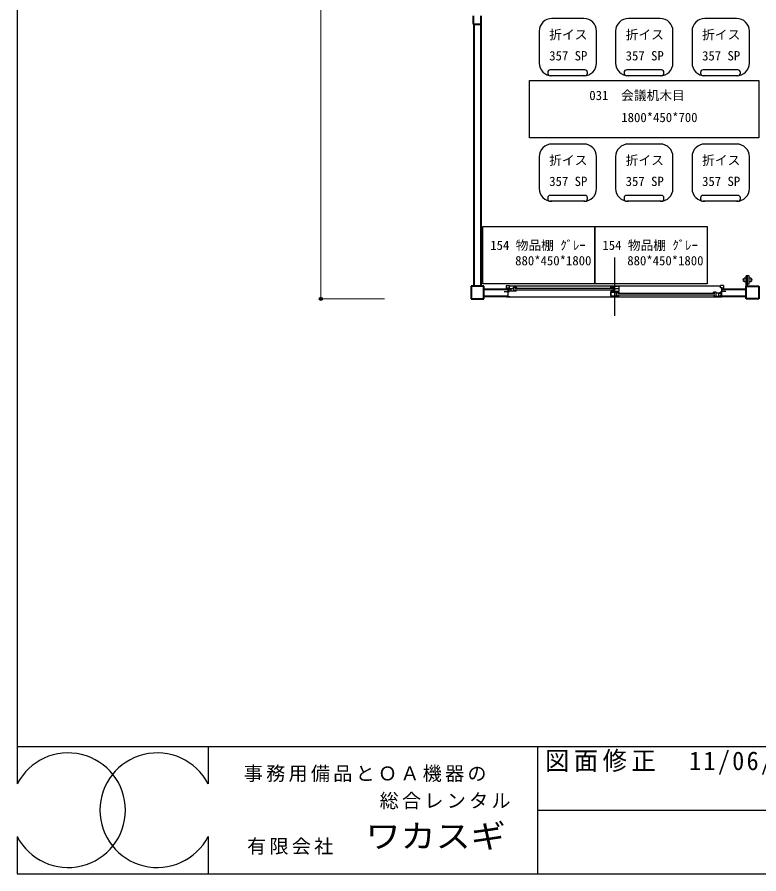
# Model space of a CAD drawing. Units: millimetres, scale not verified. Extents: x -9777 to 9888, y -7005 to 6977.
# Drawn here: x -9777 to -3955, y -7005 to -276 of the extents above; entities that cross this region are included whole.
import ezdxf
from ezdxf.enums import TextEntityAlignment as Align

# ---------------------------------------------------------------- set-up
doc = ezdxf.new("R2010")
doc.units = ezdxf.units.MM
doc.header["$LTSCALE"] = 50
doc.header["$PDMODE"] = 32
doc.header["$PDSIZE"] = 25
for name, color, linetype, lineweight in [('0-0', 7, 'Continuous', 25), ('0-1', 7, 'Continuous', 25), ('0-2', 7, 'Continuous', 25), ('0-A', 7, 'Continuous', 18)]:
    doc.layers.add(name, color=color, linetype=linetype, lineweight=lineweight)
doc.styles.add('ＭＳ ゴシック', font='')
doc.styles.get('ＭＳ ゴシック').set_extended_font_data('MS Gothic')

msp = doc.modelspace()

# ---------------------------------------------------------------- linework, layer by layer
at = {"layer": '0-0'}
for p, q in [((-9777.2, 6977.36), (-9777.2, -6298.92)), ((-9777.2, -6005.08), (9887.58, -6005.07)), ((-8277.2, -6005.08), (-8277.2, -6298.92)), ((-5692.41, -6005.61), (-5692.41, -7005.08)), ((-5692.41, -6505.08), (8959.96, -6505.07)), ((-9777.2, -6711.23), (-9777.2, -7005.08)), ((-8277.2, -6711.23), (-8277.2, -7005.08)), ((-9777.2, -7005.08), (9884.96, -7005.08))]:
    msp.add_line(p, q, dxfattribs=at)
for centre, start, end in [((-9377.21, -6505.08), 207.26608, 152.73392), ((-8677.21, -6505.08), 27.26604, 332.73396)]:
    msp.add_arc(centre, 450, start, end, dxfattribs=at)
at = {"layer": '0-1', "color": 2, "lineweight": 40}
for p, q in [((-6198.44, -265.24), (-6198.44, -330.24)), ((-6133.44, -330.24), (-6133.44, -265.24)), ((-6198.44, -330.24), (-6133.44, -330.24)), ((-6193.44, -330.24), (-6193.44, -2388.24)), ((-6138.44, -330.24), (-6138.44, -2388.24)), ((-6213.44, -2388.24), (-6213.44, -2488.24)), ((-6113.44, -2388.24), (-6213.44, -2388.24)), ((-6113.44, -2488.24), (-6113.44, -2388.24)), ((-6113.44, -2413.24), (-5923.44, -2413.24)), ((-4245.44, -2413.24), (-4055.44, -2413.24)), ((-4055.44, -2388.24), (-3955.44, -2388.24)), ((-4055.44, -2488.24), (-4055.44, -2388.24)), ((-3955.44, -2388.24), (-3955.44, -2488.24)), ((-6213.44, -2488.24), (-6113.44, -2488.24)), ((-6113.44, -2468.24), (-5923.44, -2468.24)), ((-4245.44, -2468.24), (-4055.44, -2468.24)), ((-3955.44, -2488.24), (-4055.44, -2488.24))]:
    msp.add_line(p, q, dxfattribs=at)
at = {"layer": '0-1'}
for p, q in [((-5084.44, -2622.66), (-5084.44, -2162.65)), ((-4055.44, -2326.74), (-4070.44, -2326.74)), ((-4070.44, -2354.74), (-4070.44, -2326.74)), ((-4055.44, -2354.74), (-4070.44, -2354.74)), ((-4055.44, -2388.24), (-4055.44, -2308.24)), ((-4031.44, -2308.24), (-4055.44, -2308.24)), ((-4043.44, -2388.24), (-4043.44, -2308.24)), ((-4031.44, -2373.24), (-4031.44, -2308.24)), ((-4016.44, -2326.74), (-4031.44, -2326.74)), ((-4016.44, -2354.74), (-4031.44, -2354.74)), ((-4016.44, -2354.74), (-4016.44, -2326.74)), ((-5937.44, -2383.24), (-5937.44, -2413.24)), ((-5937.44, -2383.24), (-5912.44, -2383.24)), ((-5929.44, -2402.99), (-5912.44, -2402.99)), ((-5923.44, -2472.99), (-5923.44, -2402.99)), ((-5915.44, -2421.74), (-5923.44, -2421.74)), ((-5917.44, -2411.94), (-5917.44, -2407.74)), ((-5917.44, -2407.74), (-5878.99, -2407.74)), ((-5917.44, -2411.94), (-5900.19, -2411.94)), ((-5915.44, -2421.74), (-5910.44, -2421.24)), ((-5912.44, -2387.99), (-5912.44, -2383.24)), ((-5912.44, -2402.99), (-5912.44, -2387.99)), ((-4256.44, -2387.99), (-5912.44, -2387.99)), ((-5900.19, -2429.24), (-5900.19, -2407.74)), ((-5879.94, -2407.74), (-5879.94, -2397.74)), ((-5879.94, -2397.74), (-5857.44, -2397.74)), ((-5878.99, -2429.24), (-5878.99, -2407.74)), ((-5104.94, -2408.24), (-5869.44, -2408.24)), ((-5104.94, -2420.24), (-5869.44, -2420.24)), ((-5857.44, -2400.94), (-5857.44, -2397.74)), ((-5857.44, -2399.84), (-5857.44, -2401.24)), ((-5116.94, -2394.04), (-5095.94, -2394.04)), ((-5095.94, -2429.24), (-5095.94, -2394.04)), ((-5051.94, -2409.49), (-5095.94, -2409.49)), ((-5051.94, -2429.24), (-5051.94, -2387.74)), ((-4256.44, -2387.99), (-4256.44, -2383.24)), ((-4231.44, -2383.24), (-4256.44, -2383.24)), ((-4256.44, -2402.99), (-4256.44, -2387.99)), ((-4239.44, -2402.99), (-4256.44, -2402.99)), ((-4245.44, -2472.99), (-4245.44, -2402.99)), ((-4231.44, -2383.24), (-4231.44, -2413.24)), ((-4031.44, -2373.24), (-4043.44, -2373.24)), ((-5954.44, -2429.99), (-5923.44, -2429.99)), ((-5934.74, -2472.99), (-5923.44, -2472.99)), ((-5929.44, -2429.99), (-5929.44, -2426.99)), ((-5923.44, -2433.14), (-5915.44, -2433.14)), ((-5923.44, -2468.74), (-5913.44, -2468.74)), ((-5919.94, -2475.99), (-5923.44, -2472.49)), ((-4248.94, -2475.99), (-5919.94, -2475.99)), ((-5915.44, -2426.24), (-5913.44, -2426.24)), ((-5913.44, -2429.24), (-5913.44, -2426.24)), ((-5913.44, -2468.74), (-5913.44, -2467.24)), ((-5116.94, -2429.24), (-5116.94, -2427.24)), ((-5116.94, -2429.24), (-5051.94, -2429.24)), ((-5103.94, -2431.24), (-5116.94, -2431.24)), ((-5116.94, -2431.24), (-5116.94, -2468.24)), ((-5116.94, -2462.94), (-5116.94, -2431.74)), ((-5116.94, -2436.74), (-5051.94, -2436.74)), ((-5051.94, -2468.24), (-5116.94, -2468.24)), ((-5108.94, -2434.84), (-5100.64, -2434.84)), ((-5100.64, -2429.24), (-5100.64, -2434.84)), ((-5073.74, -2436.74), (-5073.74, -2468.24)), ((-4299.44, -2447.24), (-5063.94, -2447.24)), ((-4299.44, -2459.24), (-5063.94, -2459.24)), ((-5051.94, -2439.94), (-5051.94, -2436.74)), ((-5051.94, -2438.84), (-5051.94, -2440.24)), ((-5051.94, -2468.24), (-5051.94, -2466.24)), ((-4288.94, -2436.74), (-4311.44, -2436.74)), ((-4311.44, -2439.94), (-4311.44, -2436.74)), ((-4311.44, -2438.84), (-4311.44, -2440.24)), ((-4311.44, -2468.24), (-4311.44, -2466.24)), ((-4311.44, -2468.24), (-4266.43, -2468.24)), ((-4289.89, -2468.24), (-4289.89, -2442.74)), ((-4251.44, -2442.74), (-4289.89, -2442.74)), ((-4288.94, -2442.24), (-4288.94, -2436.74)), ((-4288.94, -2437.74), (-4288.94, -2442.74)), ((-4266.44, -2442.74), (-4288.94, -2442.74)), ((-4268.14, -2468.24), (-4268.14, -2442.74)), ((-4251.44, -2446.94), (-4268.14, -2446.94)), ((-4255.5, -2464.24), (-4266.43, -2468.24)), ((-4258.44, -2456.24), (-4253.46, -2456.73)), ((-4257.94, -2439.24), (-4257.94, -2435.24)), ((-4245.44, -2435.24), (-4257.94, -2435.24)), ((-4245.44, -2439.24), (-4257.94, -2439.24)), ((-4255.5, -2464.24), (-4248.44, -2464.24)), ((-4255.44, -2464.24), (-4255.44, -2461.24)), ((-4253.44, -2461.24), (-4255.44, -2461.24)), ((-4255.44, -2468.74), (-4255.44, -2467.24)), ((-4245.44, -2468.74), (-4255.44, -2468.74)), ((-4253.43, -2456.74), (-4245.44, -2456.74)), ((-4251.44, -2446.94), (-4251.44, -2442.74)), ((-4248.94, -2475.99), (-4245.44, -2472.49)), ((-4214.44, -2429.99), (-4245.44, -2429.99)), ((-4234.14, -2472.99), (-4245.44, -2472.99)), ((-4239.44, -2429.99), (-4239.44, -2426.99))]:
    msp.add_line(p, q, dxfattribs=at)
at = {"layer": '0-1', "color": 4, "lineweight": 18}
msp.add_line((-7393.44, -2488.24), (-6893.44, -2488.24), dxfattribs=at)
msp.add_lwpolyline([(-7393.44, -2488.24), (-7393.44, 3211.76), (-6893.44, 3211.76)], dxfattribs=at)
at = {"layer": '0-1'}
for points in [[(-5116.94, -2401.24), (-5116.94, -2387.74), (-5051.94, -2387.74)], [(-5920.44, -2429.24), (-5920.44, -2426.24), (-5918.44, -2426.24)], [(-5857.44, -2427.24), (-5857.44, -2429.24), (-5920.44, -2429.24)], [(-4248.44, -2464.24), (-4248.44, -2461.24), (-4250.44, -2461.24)]]:
    msp.add_lwpolyline(points, dxfattribs=at)
for centre, radius, start, end in [((-4070.44, -2340.74), 10, 90, 270), ((-4016.44, -2340.74), 10, 270, 90), ((-4253.43, -2456.44), 0.3, 264.2894, 270)]:
    msp.add_arc(centre, radius, start, end, dxfattribs=at)
at = {"layer": '0-1', "color": 4}
msp.add_point((-7393.44, -2488.24), dxfattribs=at)
at = {"layer": '0-2'}
for p, q in [((-5329.13, -286.17), (-5579.13, -286.17)), ((-4729.13, -286.17), (-4979.13, -286.17)), ((-4129.13, -286.17), (-4379.13, -286.17)), ((-5679.13, -386.17), (-5679.13, -636.17)), ((-5229.13, -636.17), (-5229.13, -386.17)), ((-5079.13, -386.17), (-5079.13, -636.17)), ((-4629.13, -636.17), (-4629.13, -386.17)), ((-4479.13, -386.17), (-4479.13, -636.17)), ((-4029.13, -636.17), (-4029.13, -386.17)), ((-5612.38, -709.6), (-5612.38, -716.17)), ((-5320.1, -689.6), (-5592.38, -689.6)), ((-5320.1, -736.17), (-5592.38, -736.17)), ((-5300.1, -716.17), (-5300.1, -709.6)), ((-5012.38, -709.6), (-5012.38, -716.17)), ((-4720.1, -689.6), (-4992.38, -689.6)), ((-4720.1, -736.17), (-4992.38, -736.17)), ((-4700.1, -716.17), (-4700.1, -709.6)), ((-4412.38, -709.6), (-4412.38, -716.17)), ((-4120.1, -689.6), (-4392.38, -689.6)), ((-4120.1, -736.17), (-4392.38, -736.17)), ((-4100.1, -716.17), (-4100.1, -709.6)), ((-5329.13, -1272.5), (-5579.13, -1272.5)), ((-4729.13, -1272.5), (-4979.13, -1272.5)), ((-4129.13, -1272.5), (-4379.13, -1272.5)), ((-5679.13, -1372.49), (-5679.13, -1622.5)), ((-5229.13, -1622.5), (-5229.13, -1372.49)), ((-5079.13, -1372.49), (-5079.13, -1622.5)), ((-4629.13, -1622.5), (-4629.13, -1372.49)), ((-4479.13, -1372.49), (-4479.13, -1622.5)), ((-4029.13, -1622.5), (-4029.13, -1372.49)), ((-5320.1, -1675.93), (-5592.38, -1675.93)), ((-4720.1, -1675.93), (-4992.38, -1675.93)), ((-4120.1, -1675.93), (-4392.38, -1675.93)), ((-5612.38, -1695.93), (-5612.38, -1702.49)), ((-5320.1, -1722.5), (-5592.38, -1722.5)), ((-5300.1, -1702.49), (-5300.1, -1695.93)), ((-5012.38, -1695.93), (-5012.38, -1702.49)), ((-4720.1, -1722.5), (-4992.38, -1722.5)), ((-4700.1, -1702.49), (-4700.1, -1695.93)), ((-4412.38, -1695.93), (-4412.38, -1702.49)), ((-4120.1, -1722.5), (-4392.38, -1722.5)), ((-4100.1, -1702.49), (-4100.1, -1695.93))]:
    msp.add_line(p, q, dxfattribs=at)
for points in [[(-5754.13, -1222.5), (-5754.13, -772.5), (-3954.13, -772.5), (-3954.13, -1222.5)], [(-6121.78, -2370.22), (-6121.78, -1920.22), (-5241.78, -1920.22), (-5241.78, -2370.22)], [(-5241.78, -2370.22), (-5241.78, -1920.22), (-4361.78, -1920.22), (-4361.78, -2370.22)]]:
    msp.add_lwpolyline(points, close=True, dxfattribs=at)
for centre, radius, start, end in [((-5579.13, -386.17), 100, 90, 180), ((-5329.13, -386.17), 100, 0, 90), ((-4979.13, -386.17), 100, 90, 180), ((-4729.13, -386.17), 100, 0, 90), ((-4379.13, -386.17), 100, 90, 180), ((-4129.13, -386.17), 100, 0, 90), ((-5579.13, -636.17), 100, 180, 270), ((-5329.13, -636.17), 100, 270, 0), ((-4979.13, -636.17), 100, 180, 270), ((-4729.13, -636.17), 100, 270, 0), ((-4379.13, -636.17), 100, 180, 270), ((-4129.13, -636.17), 100, 270, 0), ((-5592.38, -709.6), 20, 90, 180), ((-5592.38, -716.17), 20, 180, 270), ((-5320.1, -709.6), 20, 0, 90), ((-5320.1, -716.17), 20, 270, 0), ((-4992.38, -709.6), 20, 90, 180), ((-4992.38, -716.17), 20, 180, 270), ((-4720.1, -709.6), 20, 0, 90), ((-4720.1, -716.17), 20, 270, 0), ((-4392.38, -709.6), 20, 90, 180), ((-4392.38, -716.17), 20, 180, 270), ((-4120.1, -709.6), 20, 0, 90), ((-4120.1, -716.17), 20, 270, 0), ((-5579.13, -1372.49), 100, 90, 180), ((-5329.13, -1372.49), 100, 0, 90), ((-4979.13, -1372.49), 100, 90, 180), ((-4729.13, -1372.49), 100, 0, 90), ((-4379.13, -1372.49), 100, 90, 180), ((-4129.13, -1372.49), 100, 0, 90), ((-5579.13, -1622.5), 100, 180, 270), ((-5592.38, -1695.93), 20, 90, 180), ((-5329.13, -1622.5), 100, 270, 0), ((-5320.1, -1695.93), 20, 0, 90), ((-4979.13, -1622.5), 100, 180, 270), ((-4992.38, -1695.93), 20, 90, 180), ((-4729.13, -1622.5), 100, 270, 0), ((-4720.1, -1695.93), 20, 0, 90), ((-4379.13, -1622.5), 100, 180, 270), ((-4392.38, -1695.93), 20, 90, 180), ((-4129.13, -1622.5), 100, 270, 0), ((-4120.1, -1695.93), 20, 0, 90), ((-5592.38, -1702.49), 20, 180, 270), ((-5320.1, -1702.49), 20, 270, 0), ((-4992.38, -1702.49), 20, 180, 270), ((-4720.1, -1702.49), 20, 270, 0), ((-4392.38, -1702.49), 20, 180, 270), ((-4120.1, -1702.49), 20, 270, 0)]:
    msp.add_arc(centre, radius, start, end, dxfattribs=at)

# ---------------------------------------------------------------- texts
at = {"layer": '0-0', "color": 3, "style": 'ＭＳ ゴシック', "width": 1.1}
msp.add_text('ワカスギ', height=183.3, dxfattribs=at).set_placement((-7042.67, -6855.55), align=Align.BOTTOM_LEFT)
at = {"layer": '0-0', "char_height": 110, "attachment_point": 7, "style": 'ＭＳ ゴシック'}
for s, insert in [('\\T1.17;事務用備品とＯＡ機器の', (-7998.12, -6283.99)), ('\\T1.17;総合レンタル', (-6931.78, -6497.26)), ('\\T1.17;有限会社', (-7972.52, -6855.55))]:
    msp.add_mtext(s, dxfattribs=dict(at, insert=insert))
at = {"layer": '0-2', "color": 4, "style": 'ＭＳ ゴシック'}
for s, p in [('折イス', (-5600.35, -471.97)), ('折イス', (-5000.35, -471.97)), ('折イス', (-4400.35, -471.97)), ('357 SP', (-5600.35, -637.91)), ('357 SP', (-5000.35, -637.91)), ('357 SP', (-4400.35, -637.91)), ('031\u3000会議机木目', (-5285.72, -949.14)), ('1800*450*700', (-5034.6, -1122.32)), ('折イス', (-5600.35, -1458.3)), ('折イス', (-5000.35, -1458.3)), ('折イス', (-4400.35, -1458.3)), ('357 SP', (-5600.35, -1624.24)), ('357 SP', (-5000.35, -1624.24)), ('357 SP', (-4400.35, -1624.24)), ('154 物品棚 ｸﾞﾚｰ', (-6062.98, -2126.23)), ('154 物品棚 ｸﾞﾚｰ', (-5182.98, -2126.23)), ('880*450*1800', (-5867.73, -2247.1)), ('880*450*1800', (-4987.73, -2247.1))]:
    msp.add_text(s, height=73.31, dxfattribs=at).set_placement(p, align=Align.BOTTOM_LEFT)
at = {"layer": '0-A', "insert": (-5632.51, -6225.82), "char_height": 146.6, "attachment_point": 7, "style": 'ＭＳ ゴシック'}
msp.add_mtext('\\T1.19;\\W0.95;図面修正\u300011/06/01', dxfattribs=at)

doc.saveas('drawing.dxf')
